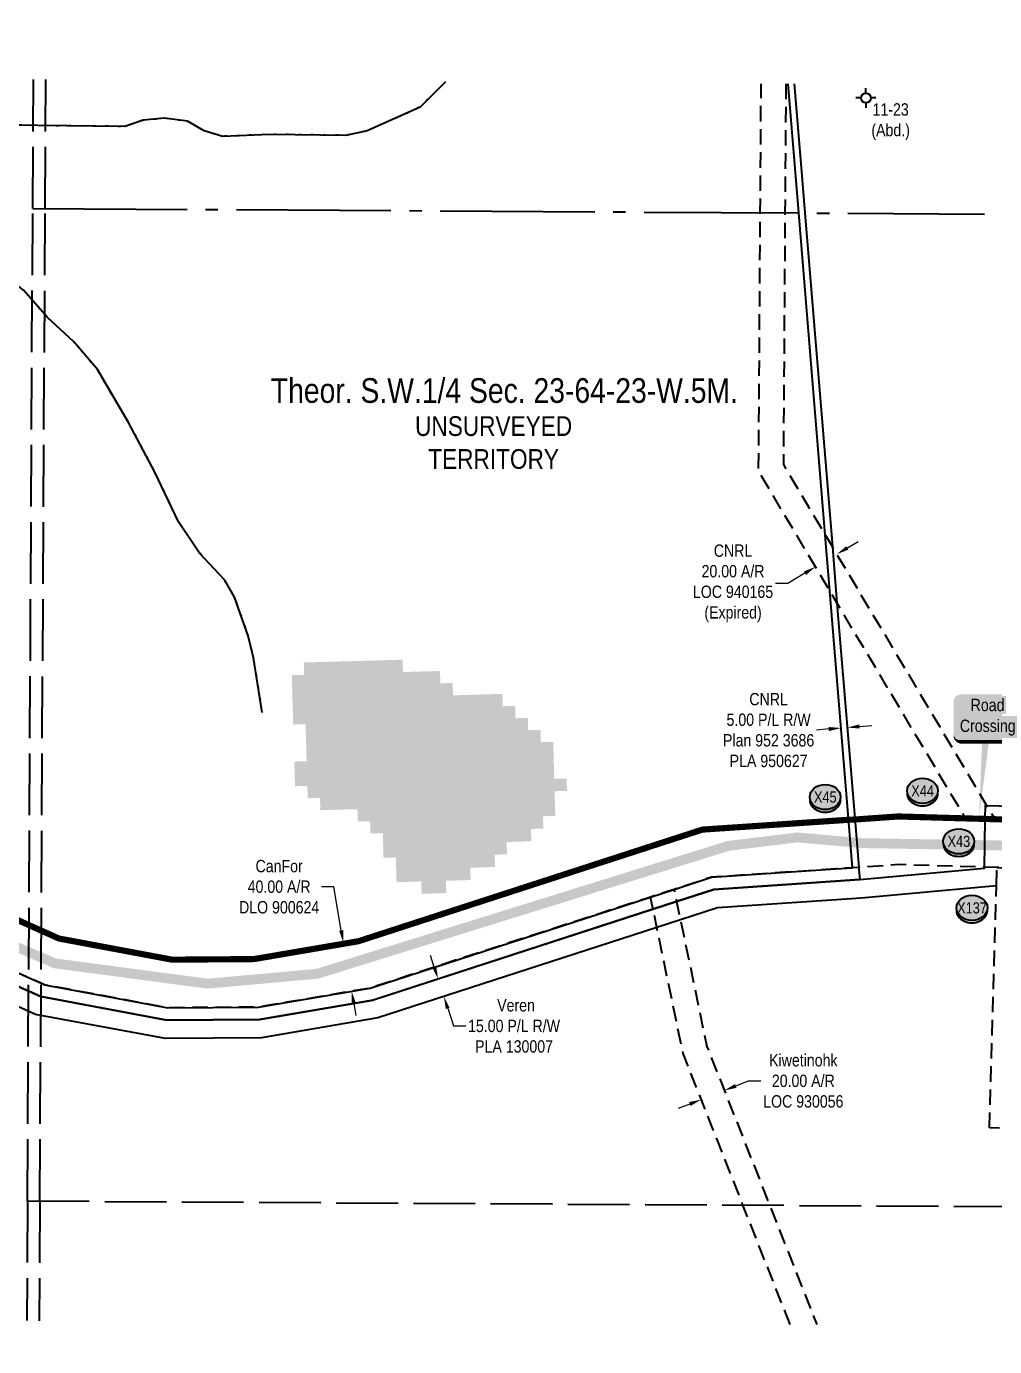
# Model space of a CAD drawing. Extents: x 454172 to 490274, y 6043290 to 6049925.
# Drawn here: x 475478 to 476262, y 6044127 to 6045196 of the extents above; entities that cross this region are included whole.
import ezdxf
from ezdxf.enums import TextEntityAlignment as Align

# ---------------------------------------------------------------- set-up
doc = ezdxf.new("R2010")
doc.units = 0
doc.header["$LTSCALE"] = 5
doc.header["$PDMODE"] = 35
doc.header["$PDSIZE"] = 5
for name, pattern in [('foc-ACCESSROAD', [3.75, 2.5, -1.25]), ('foc-QUARTERLINE', [33, 25, -3, 2, -3]), ('foc-UNSURVEYED', [12.5, 10, -2.5]), ('foc-WHEELTRACKS', [2, 0.4, -1.6]), ('PHANTOM', [63.5, 31.75, -6.35, 6.35, -6.35, 6.35, -6.35])]:
    doc.linetypes.add(name, pattern=pattern)
doc.layers.get('Defpoints').update_dxf_attribs({"color": 9})
for name, color, linetype in [('AS-ROADS', 254, 'Continuous'), ('C-RW', 13, 'Continuous'), ('C-SYMBOL', 7, 'Continuous'), ('C-WS', 13, 'foc-ACCESSROAD'), ('CG-NOTES', 7, 'Continuous'), ('F-AR', 190, 'foc-ACCESSROAD'), ('F-RW', 190, 'Continuous'), ('F-WS-S', 190, 'Continuous'), ('L-QSEC', 8, 'foc-QUARTERLINE'), ('L-UNS-T', 3, 'Continuous'), ('L-USEC', 7, 'foc-UNSURVEYED'), ('P-CROSSINGS', 250, 'Continuous'), ('P-PROPOSED', 10, 'Continuous'), ('T-WATER-P3', 160, 'foc-WHEELTRACKS'), ('WETLAND - FEN - H', 43, 'PHANTOM'), ('WETLAND - SWAMP - H', 8, 'PHANTOM')]:
    doc.layers.add(name, color=color, linetype=linetype)
for name, color, linetype, lineweight in [('C-RW-T', 13, 'Continuous', 9), ('F-AR-T', 190, 'Continuous', 9), ('F-RW-T', 190, 'Continuous', 9), ('F-WS-T', 190, 'Continuous', 9)]:
    doc.layers.add(name, color=color, linetype=linetype, lineweight=lineweight)
doc.styles.add('175L', font='ARIALN.TTF', dxfattribs={"height": 20})
doc.styles.add('80', font='ARIALN.TTF', dxfattribs={"height": 10})
doc.styles.add('80CG', font='ARIALN.TTF', dxfattribs={"height": 10})
doc.styles.add('80L', font='ARIALN.TTF', dxfattribs={"height": 10})
doc.styles.add('Crossing', font='ARIALN.TTF', dxfattribs={"height": 10})
doc.styles.add('foc-LtypeFont', font='ARIALN.TTF', dxfattribs={"height": 7.35})
doc.linetypes.add('foc-TOPO-flowdirection-NOLINE', pattern='A,0,[">",foc-LtypeFont,S=0.3,R=0,X=0,Y=-0.945],-20,[">",foc-LtypeFont,S=0.3,R=0,X=0,Y=-0.945],0', length=20)
doc.dimstyles.new('Compass 5 000', dxfattribs={"dimscale": 5, "dimtxt": 9, "dimasz": 2, "dimexe": 0.2, "dimexo": 0.0625, "dimgap": 0.5, "dimtad": 0, "dimtih": 1, "dimtoh": 1, "dimzin": 0, "dimdsep": 46, "dimtxsty": '80CG', "dimcen": 0.1, "dimse1": 1, "dimse2": 1, "dimclrd": 256, "dimclrt": 256, "dimaunit": 1, "dimadec": 4, "dimazin": 0, "dimtfac": 0.06, "dimtofl": 0, "dimtmove": 0, "dimatfit": 1, "dimfxl": 0.2, "dimtolj": 1, "dimtzin": 0, "dimlwd": -1, "dimarcsym": 0})

# ---------------------------------------------------------------- blocks, each defined once
blk = doc.blocks.new('*D247')
at = {"layer": 'C-RW-T', "transparency": 16777216}
for p, q in [((475808.2, 6044433.9), (475805.1, 6044443.4)), ((475819.1, 6044400.6), (475823.7, 6044386.3)), ((475823.7, 6044386.3), (475833.7, 6044386.3))]:
    blk.add_line(p, q, dxfattribs=at)
for points in [[(475809.8, 6044434.4), (475806.7, 6044433.4), (475811.3, 6044424.4)], [(475820.6, 6044401.1), (475817.5, 6044400.1), (475816, 6044410.1)]]:
    blk.add_solid(points, dxfattribs=at)
at = {"layer": 'Defpoints', "color": 0, "transparency": 16777216}
for p in [(475794.6, 6044419), (475816, 6044410.1), (475799.2, 6044404.7)]:
    blk.add_point(p, dxfattribs=at)
at = {"layer": 'C-RW-T', "transparency": 16777216, "insert": (475872.8, 6044386.3), "char_height": 10, "attachment_point": 5, "style": '80CG'}
blk.add_mtext('\\A1; Veren\\P15.00 P/L R/W\\PPLA 130007', dxfattribs=at)
blk = doc.blocks.new('*U35')
h = blk.add_hatch(color=59)
edge = h.paths.add_edge_path()
edge.add_line((-21.5, -20), (21.5, -20))
edge.add_arc((21.5, -14), 6, 270, 360)
edge.add_line((27.5, -14), (27.5, 12.5))
edge.add_arc((21.5, 12.5), 6, 0, 90)
edge.add_line((21.5, 18.5), (-21.5, 18.5))
edge.add_arc((-21.5, 12.5), 6, 90, 180)
edge.add_line((-27.5, 12.5), (-27.5, -14))
edge.add_arc((-21.5, -14), 6, 180, 270)
at = {"color": 1, "flags": 128}
blk.add_lwpolyline([(-21.5, -20, 3, 3, 0), (21.5, -20, 3, 3, 0.414214), (27.5, -14, 3, 3, 0), (27.5, 12.5, 3, 0, 0.414214), (21.5, 18.5, 0, 0, 0), (-21.5, 18.5, 0, 0, 0.414214), (-27.5, 12.5, 0, 0, 0), (-27.5, -14, 0, 3, 0.414214)], format="xyseb", close=True, dxfattribs=at)
blk.add_lwpolyline([(-6.9, -80.6, 0, 7.5, 0), (0, 0, 0, 0, 0)], format="xyseb", dxfattribs=at)
at = {"color": 1, "style": '80'}
blk.add_attdef('ENTER_TEXT_001', (-36, -5), '', height=10, dxfattribs=at)
blk = doc.blocks.new('*D150')
at = {"layer": 'Defpoints', "color": 0, "transparency": 16777216}
for p in [(475719.7, 6044451.3), (475734.6, 6044453.9), (475726.4, 6044411.9)]:
    blk.add_point(p, dxfattribs=at)
at = {"layer": 'F-AR-T', "transparency": 16777216}
for p, q in [((475726.8, 6044499.1), (475716.8, 6044499.1)), ((475732.9, 6044463.7), (475726.8, 6044499.1)), ((475743, 6044404.6), (475744.7, 6044394.8))]:
    blk.add_line(p, q, dxfattribs=at)
for points in [[(475734.5, 6044464), (475731.2, 6044463.5), (475734.6, 6044453.9)], [(475744.7, 6044404.9), (475741.4, 6044404.3), (475741.3, 6044414.5)]]:
    blk.add_solid(points, dxfattribs=at)
at = {"layer": 'F-AR-T', "transparency": 16777216, "insert": (475682.6, 6044499.1), "char_height": 10, "attachment_point": 5, "style": '80CG'}
blk.add_mtext('\\A1;CanFor\\P40.00 A/R\\PDLO 900624', dxfattribs=at)
blk = doc.blocks.new('*D175')
at = {"layer": 'Defpoints', "color": 0, "transparency": 16777216}
for p in [(476042.7, 6044334.7), (476043, 6044334), (476024.1, 6044327.4)]:
    blk.add_point(p, dxfattribs=at)
at = {"layer": 'F-AR-T', "transparency": 16777216}
for p, q in [((476052.3, 6044337.7), (476062.7, 6044341.8)), ((476062.7, 6044341.8), (476072.7, 6044341.8)), ((476015.1, 6044323), (476005.8, 6044319.4))]:
    blk.add_line(p, q, dxfattribs=at)
for points in [[(476051.7, 6044339.3), (476052.9, 6044336.2), (476043, 6044334)], [(476014.5, 6044324.6), (476015.7, 6044321.5), (476024.4, 6044326.7)]]:
    blk.add_solid(points, dxfattribs=at)
at = {"layer": 'F-AR-T', "transparency": 16777216, "insert": (476107, 6044341.8), "char_height": 10, "attachment_point": 5, "style": '80CG'}
blk.add_mtext('\\A1;Kiwetinohk\\P20.00 A/R\\PLOC 930056', dxfattribs=at)
blk = doc.blocks.new('*D176')
at = {"layer": 'Defpoints', "color": 0, "transparency": 16777216}
for p in [(476112.3, 6044805.2), (476095.1, 6044795), (476116.9, 6044758.3)]:
    blk.add_point(p, dxfattribs=at)
at = {"layer": 'F-AR-T', "transparency": 16777216}
for p, q in [((476142.7, 6044773.6), (476151.3, 6044778.7)), ((476108.3, 6044753.2), (476094.4, 6044744.9)), ((476094.4, 6044744.9), (476084.4, 6044744.9))]:
    blk.add_line(p, q, dxfattribs=at)
for points in [[(476141.8, 6044775), (476143.5, 6044772.2), (476134.1, 6044768.5)], [(476107.5, 6044754.6), (476109.2, 6044751.7), (476116.9, 6044758.3)]]:
    blk.add_solid(points, dxfattribs=at)
at = {"layer": 'F-AR-T', "transparency": 16777216, "insert": (476050.1, 6044744.9), "char_height": 10, "attachment_point": 5, "style": '80CG'}
blk.add_mtext('\\A1;CNRL\\P20.00 A/R\\PLOC 940165\\P(Expired)', dxfattribs=at)
blk = doc.blocks.new('*D103')
at = {"layer": 'Defpoints', "color": 0, "transparency": 16777216}
for p in [(476137.3, 6044630.5), (476142.3, 6044630.9), (476137.6, 6044627.7)]:
    blk.add_point(p, dxfattribs=at)
at = {"layer": 'F-RW-T', "transparency": 16777216}
for p, q in [((476152.5, 6044628.9), (476162.5, 6044629.7)), ((476127.6, 6044626.9), (476117.6, 6044626))]:
    blk.add_line(p, q, dxfattribs=at)
for points in [[(476152.4, 6044630.6), (476152.6, 6044627.3), (476142.5, 6044628.1)], [(476127.5, 6044628.5), (476127.7, 6044625.2), (476137.6, 6044627.7)]]:
    blk.add_solid(points, dxfattribs=at)
at = {"layer": 'F-RW-T', "transparency": 16777216, "insert": (476078.9, 6044626), "char_height": 10, "attachment_point": 5, "style": '80CG'}
blk.add_mtext('\\A1;CNRL\\P5.00 P/L R/W\\PPlan 952 3686\\PPLA 950627', dxfattribs=at)
blk = doc.blocks.new('GABD')
for p, q in [((-0.81, 0), (-1.62, 0)), ((0, 0.81), (0, 1.62)), ((1.62, 0), (0.81, 0)), ((0, -0.81), (0, -1.62))]:
    blk.add_line(p, q)
blk.add_circle((0, 0), 0.8)
blk = doc.blocks.new('xing2')
h = blk.add_hatch(color=50)
h.dxf.hatch_style = 1
edge = h.paths.add_edge_path()
edge.add_ellipse((0, 0), major_axis=(-12.5, 0), ratio=0.816297, start_angle=0, end_angle=360)
h = blk.add_hatch(color=250)
h.dxf.hatch_style = 1
edge = h.paths.add_edge_path()
edge.add_ellipse((0, -2), major_axis=(-12.5, 0), ratio=0.816297, start_angle=0, end_angle=180)
edge.add_line((12.5, -2), (12.5, 0))
edge.add_ellipse((0, 0), major_axis=(-12.5, 0), ratio=0.816297, start_angle=0, end_angle=180, ccw=False)
edge.add_line((-12.5, 0), (-12.5, -2))
at = {"color": 250}
blk.add_ellipse((0, 0), major_axis=(-12.5, 0), ratio=0.816297, dxfattribs=at)
blk.add_ellipse((0, -2), major_axis=(-12.5, 0), ratio=0.816297, start_param=0, end_param=3.141593, dxfattribs=at)
at = {"color": 250, "style": 'Crossing'}
blk.add_attdef('CROSSING', text='', height=9, dxfattribs=at).set_placement((0.1, 0), align=Align.MIDDLE_CENTER)
at = {"color": 250, "style": 'Crossing', "flags": 1}
for tag, p in [('OWNER', (0.1, -12.5)), ('DESCRIPTION', (0.1, -25.8)), ('LOCATION', (0.1, -39.3)), ('DWG_REF', (0.1, -52.8))]:
    blk.add_attdef(tag, text='', height=9, dxfattribs=at).set_placement(p, align=Align.MIDDLE_CENTER)

msp = doc.modelspace()

# ---------------------------------------------------------------- hatches: boundary and pattern name
at = {"layer": 'WETLAND - FEN - H', "transparency": 33554495}
h = msp.add_hatch(color=256, dxfattribs=at)
h.dxf.hatch_style = 1
h.paths.add_polyline_path([(475742.847, 6044671.916), (475752.844, 6044672.201), (475752.559, 6044682.198), (475702.574, 6044680.776), (475702.858, 6044670.779), (475692.861, 6044670.494), (475693.999, 6044630.506), (475703.996, 6044630.79), (475713.993, 6044631.074), (475713.708, 6044641.072), (475723.706, 6044641.356), (475723.421, 6044651.353), (475733.418, 6044651.638), (475733.134, 6044661.635), (475743.131, 6044661.919)])
at = {"layer": 'WETLAND - SWAMP - H', "transparency": 33554495}
h = msp.add_hatch(color=256, dxfattribs=at)
h.dxf.hatch_style = 1
h.paths.add_polyline_path([(475873.663, 6044645.622), (475863.665, 6044645.338), (475863.381, 6044655.335), (475823.392, 6044654.197), (475823.108, 6044664.194), (475813.111, 6044663.91), (475812.827, 6044673.907), (475782.835, 6044673.054), (475782.551, 6044683.051), (475752.559, 6044682.198), (475752.844, 6044672.201), (475742.847, 6044671.916), (475743.131, 6044661.919), (475733.134, 6044661.635), (475733.418, 6044651.638), (475723.421, 6044651.353), (475723.706, 6044641.356), (475713.708, 6044641.072), (475713.993, 6044631.074), (475703.996, 6044630.79), (475704.849, 6044600.799), (475694.852, 6044600.514), (475695.421, 6044580.52), (475705.418, 6044580.804), (475705.702, 6044570.807), (475715.699, 6044571.092), (475715.984, 6044561.095), (475745.975, 6044561.948), (475746.259, 6044551.951), (475756.257, 6044552.235), (475756.541, 6044542.238), (475766.538, 6044542.522), (475767.107, 6044522.528), (475777.104, 6044522.812), (475777.673, 6044502.818), (475797.667, 6044503.387), (475797.952, 6044493.39), (475817.946, 6044493.959), (475817.661, 6044503.956), (475837.656, 6044504.525), (475837.371, 6044514.522), (475857.366, 6044515.091), (475857.081, 6044525.088), (475867.078, 6044525.372), (475866.794, 6044535.369), (475886.788, 6044535.938), (475886.504, 6044545.935), (475896.501, 6044546.22), (475896.217, 6044556.217), (475906.214, 6044556.501), (475905.645, 6044576.495), (475915.642, 6044576.78), (475915.358, 6044586.777), (475905.36, 6044586.493), (475904.507, 6044616.484), (475894.51, 6044616.2), (475894.226, 6044626.197), (475884.229, 6044625.912), (475883.944, 6044635.909), (475873.947, 6044635.625)])

# ---------------------------------------------------------------- linework, layer by layer
at = {"layer": 'AS-ROADS', "const_width": 7.996, "flags": 128}
msp.add_lwpolyline([(476316.741, 6044531.708), (476154.557, 6044534.433), (476102.16, 6044539.071), (476046.458, 6044532.239), (475713.48, 6044428.588), (475624.722, 6044420.575), (475501.32, 6044436.979), (475324.834, 6044512.119), (475242.391, 6044534.553), (475014.156, 6044542.833), (473805.857, 6044552.612)], dxfattribs=at)
at = {"layer": 'C-RW'}
for points in [[(475459.666, 6044423.492), (475489.755, 6044410.104), (475591.77, 6044391.03), (475666.709, 6044391.592), (475667.043, 6044391.622), (475758.622, 6044407.319), (475758.982, 6044407.408), (475985.287, 6044480.915), (476004.422, 6044487.13), (476034.63, 6044496.944), (476152.664, 6044504.862), (476253.581, 6044514.107), (476254.289, 6044554.283), (476254.48, 6044565.065), (476255.362, 6044565.04), (476285.822, 6044564.173)], [(476263.333, 6044499.909), (476153.825, 6044489.906), (476037.501, 6044482.104), (476007.505, 6044472.359), (475988.37, 6044466.143), (475762.59, 6044392.801), (475668.379, 6044376.64), (475590.599, 6044376.019), (475489.675, 6044394.869), (475485.309, 6044395.685), (475459.58, 6044407.189)]]:
    msp.add_lwpolyline(points, dxfattribs=at)
at = {"layer": 'C-WS'}
msp.add_lwpolyline([(476525.094, 6044507.334), (476519.215, 6044296.259), (476284.493, 6044302.928), (476257.757, 6044303.688), (476263.332, 6044499.909), (476263.594, 6044514.765), (476285.568, 6044514.147), (476525.094, 6044507.334)], close=True, dxfattribs=at)
at = {"layer": 'F-AR', "flags": 128}
msp.add_lwpolyline([(459735.175, 6046472.34), (459774.96, 6046470.4), (459823.646, 6046470.097), (459925.381, 6046469.465), (459932.458, 6046469.421), (459936.768, 6046469.394), (459942.957, 6046469.356), (459994.91, 6046469.033), (460052.536, 6046468.675), (460105.19, 6046463.254), (460157.155, 6046453.884), (460158.304, 6046453.677), (460261.824, 6046420.316), (460797.913, 6046230.963), (460822.759, 6046222.187), (460827.977, 6046219.713), (460916.183, 6046177.888), (461045.505, 6046113.108), (461099.932, 6046080.751), (461124.886, 6046062.712), (461216.997, 6045981.245), (461251.406, 6045950.816), (461259.016, 6045944.093), (461345.536, 6045859.476), (461375.492, 6045835.418), (461428.401, 6045802.394), (461479.79, 6045777.726), (461534.36, 6045764.688), (461619.044, 6045749.756), (461814.875, 6045715.227), (461915.656, 6045708.426), (462423.761, 6045699.044), (462442.87, 6045698.692), (462453.917, 6045698.515), (463248.913, 6045685.843), (463317.549, 6045684.749), (463702.444, 6045680.703), (463732.663, 6045680.385), (464053.993, 6045677.019), (464084.151, 6045676.703), (464515.596, 6045672.175), (464879.165, 6045666.676), (465143.009, 6045662.68), (465152.923, 6045662.53), (465153.331, 6045662.524), (465182.584, 6045662.08), (465183.003, 6045662.073), (465573.803, 6045656.171), (465684.201, 6045652.454), (465714.354, 6045651.439), (465884.808, 6045645.7), (465933.897, 6045641.752), (465954.122, 6045640.125), (465968.064, 6045639.004), (466110.718, 6045616.357), (466232.285, 6045592.456), (466293.194, 6045573.45), (466350.716, 6045546.368), (466507.95, 6045445.747), (466594.144, 6045390.588), (466745.816, 6045288.977), (466762.721, 6045277.652), (467025.394, 6045101.681), (467087.104, 6045060.349), (467309.365, 6044914.084), (467339.385, 6044894.327), (467728.301, 6044638.386), (467743.255, 6044628.546), (467745.892, 6044626.81), (467752.485, 6044622.473), (467793.584, 6044595.429), (467845.945, 6044568.641), (467900.55, 6044551.287), (467938.354, 6044546.349), (467978.293, 6044545.527), (468024.119, 6044548.14), (468035.75, 6044548.803), (468071.187, 6044550.825), (468112.757, 6044553.196), (468131.041, 6044554.239), (468132.24, 6044554.307), (468153.563, 6044555.523), (468157.43, 6044555.828), (468161.336, 6044556.263), (468167.473, 6044556.317), (468171.313, 6044556.536), (468174.345, 6044556.709), (468303.293, 6044560.119), (468430.81, 6044559.982), (468465.902, 6044560.029), (468485.905, 6044560.056), (468487.2, 6044560.057), (468502.551, 6044560.077), (468510.737, 6044560.088), (468803.155, 6044560.478), (468937.6, 6044562.493), (468967.763, 6044562.945), (469065.756, 6044564.413), (469123.955, 6044561.589), (469189.86, 6044548.101), (469205.381, 6044544.699), (469210.287, 6044543.92), (469220.837, 6044541.761), (469225.742, 6044540.757), (469232.158, 6044539.28), (469233.443, 6044538.984), (469243.805, 6044536.597), (469253.746, 6044534.307), (469259.321, 6044533.224), (469473.288, 6044483.745), (469574.269, 6044455.441), (469615.74, 6044437.26), (469687.161, 6044389.61), (469761.493, 6044331.457), (469783.141, 6044314.521), (469816.413, 6044297.391), (469851.582, 6044286.323), (469910.125, 6044278.03), (470011.614, 6044279.417), (470113.383, 6044284.719), (470233.973, 6044299.668), (470332.224, 6044320.007), (470387.864, 6044341.598), (470564.763, 6044440.023), (470567.529, 6044441.21), (470597.772, 6044454.18), (470624.653, 6044465.708), (470686.271, 6044483.949), (470729.292, 6044490.305), (470808.667, 6044494.132), (470830.849, 6044495.202), (470836.271, 6044495.464), (470841.127, 6044495.993), (470865.943, 6044498.701), (470872.415, 6044499.407), (470876.603, 6044499.853), (470880.122, 6044500.249), (470892.012, 6044501.546), (470961.785, 6044509.162), (471020.537, 6044515.574), (471082.957, 6044520.184), (471126.231, 6044519.847), (471156.853, 6044514.998), (471169.302, 6044513.026), (471204.737, 6044500.296), (471243.436, 6044478.237), (471292.701, 6044437.934), (471392.362, 6044345.525), (471425.647, 6044314.663), (471455.812, 6044294.914), (471489.51, 6044277.067), (471515.465, 6044267.611), (471525.028, 6044264.134), (471584.217, 6044251.304), (471683.929, 6044228.508), (471687.731, 6044227.838), (471821.254, 6044204.513), (471821.823, 6044204.425), (471834.497, 6044203.636), (471836.144, 6044203.534), (471838.021, 6044203.415), (471849.462, 6044202.702), (471874.97, 6044201.134), (471905.821, 6044204.176), (471952.393, 6044220.804), (471988.57, 6044243.411), (472013.114, 6044264.733), (472130.92, 6044367.104), (472173.652, 6044399.527), (472198.095, 6044412.291), (472228.331, 6044424.911), (472229.428, 6044425.37), (472324.11, 6044461.047), (472388.795, 6044485.098), (472520.129, 6044533.932), (472525.69, 6044535.998), (472542.901, 6044542.398), (472562.284, 6044549.453), (472585.909, 6044558.391), (472592.401, 6044560.623), (472615.177, 6044569.274), (472636.706, 6044577.314), (472672.536, 6044590.696), (472726.218, 6044610.747), (472845.216, 6044655.196), (472885.896, 6044667.613), (473022.597, 6044699.048), (473025.193, 6044699.692), (473200.886, 6044743.302), (473287.425, 6044765.536), (473440.117, 6044734.159), (473749.357, 6044566.947), (473829.694, 6044566.989), (473859.855, 6044567.008), (474228.29, 6044567.23), (474351.252, 6044566), (474378.468, 6044565.729), (474421.057, 6044565.307), (474437.185, 6044565.147), (474655.091, 6044562.999), (475108.206, 6044558.523), (475109.282, 6044558.532), (475128.812, 6044558.79), (475140.12, 6044558.934), (475143.548, 6044558.974), (475192.998, 6044559.606), (475281.483, 6044546.949), (475400.705, 6044504.667), (475459.954, 6044478.12), (475490.043, 6044464.638), (475504.583, 6044458.123), (475596.033, 6044441.011), (475662.25, 6044441.498), (475746.6, 6044455.938), (476025.056, 6044546.381), (476143.581, 6044554.353), (476148.588, 6044554.56), (476183.806, 6044557.031), (476237.789, 6044555.497), (476254.302, 6044555.031), (476261.439, 6044554.83), (476264.299, 6044554.745), (476285.771, 6044554.135), (476932.029, 6044535.774), (477068.574, 6044537.823), (477090.991, 6044536.11), (477121.14, 6044533.807), (477346.82, 6044516.564), (477414.833, 6044514.458), (477467.959, 6044515.367), (477623.19, 6044545.329), (477819.006, 6044549.6), (477882.821, 6044547.375), (477916.551, 6044543.243), (478117.075, 6044518.685), (478342.582, 6044431.397), (478371.608, 6044423.243), (478483.871, 6044403.53), (478721.231, 6044379.659), (478751.377, 6044376.627), (478768.899, 6044374.865), (478791.642, 6044372.578), (478854.731, 6044366.233), (478874.651, 6044364.23), (478885.291, 6044363.16), (479004.406, 6044356.061), (479139.039, 6044348.004), (479558.838, 6044337.336), (479612.179, 6044335.981), (479671.347, 6044337.727), (479689.056, 6044340.577), (479769.55, 6044361.111), (479812.597, 6044365.159), (480063.121, 6044371.307), (480151.135, 6044371.357), (480182.259, 6044369.923), (480324.844, 6044357.216), (480376.622, 6044350.85), (480406.757, 6044347.145), (480509.088, 6044334.563), (480576.879, 6044318.02), (480595.379, 6044313.505), (480638.022, 6044303.099), (480736.949, 6044282.979), (481062.233, 6044266.714), (481204.451, 6044266.143), (481279.357, 6044265.842), (481363.634, 6044261.089), (481441.797, 6044252.633), (481484.233, 6044244.683), (481536.865, 6044228.253), (481555.176, 6044222.547), (481593.081, 6044200.767), (481633.538, 6044171.403), (481647.919, 6044160.966), (481648.412, 6044160.521), (481695.438, 6044118.098), (481726.906, 6044083.605), (482010.01, 6043733.136), (482027.657, 6043711.291), (482039.988, 6043697.687), (482096.216, 6043635.659), (482113.388, 6043621.418), (482133.709, 6043610.454), (482152.336, 6043603.604), (482227.603, 6043586.802), (482337.784, 6043549.778), (482479.255, 6043461.675), (482497.85, 6043453.073), (482519.676, 6043448.142), (482548.126, 6043444.715), (482584.857, 6043450.883), (482602.295, 6043464.052), (482741.67, 6043501.636), (482764.916, 6043507.905), (482773.931, 6043510.336), (482828.57, 6043530.12), (482828.476, 6043505.794), (482828.449, 6043498.563), (482828.406, 6043487.542), (482822.467, 6043485.399), (482785.195, 6043471.956), (482620.247, 6043427.484), (482610.76, 6043420.314), (482602.141, 6043413.811), (482548.966, 6043404.249), (482513.174, 6043408.625), (482484.91, 6043415.01), (482472.352, 6043420.811), (482460.223, 6043426.43), (482444.539, 6043436.198), (482414.186, 6043455.1), (482320.632, 6043513.362), (482216.867, 6043548.235), (482141.031, 6043565.164), (482117.234, 6043573.916), (482091.184, 6043587.971), (482068.704, 6043606.483), (482039.685, 6043638.494), (482009.695, 6043671.578), (481997.275, 6043685.28), (481696.57, 6044057.539), (481667.215, 6044089.716), (481622.717, 6044129.859), (481571.319, 6044167.163), (481539.07, 6044185.693), (481511.112, 6044194.416), (481474.565, 6044205.819), (481435.953, 6044212.999), (481382.463, 6044218.839), (481375.289, 6044219.616), (481373.204, 6044219.841), (481360.356, 6044221.231), (481347.689, 6044221.946), (481278.165, 6044225.867), (481204.214, 6044226.164), (481061.176, 6044226.738), (480991.13, 6044230.234), (480731.945, 6044243.199), (480629.002, 6044264.148), (480501.907, 6044295.163), (480406.485, 6044306.897), (480376.351, 6044310.603), (480320.651, 6044317.452), (480179.943, 6044329.991), (480150.865, 6044331.393), (480063.013, 6044331.317), (479814.903, 6044325.221), (479776.405, 6044321.6), (479697.19, 6044301.392), (479675.129, 6044297.841), (479612.273, 6044295.987), (479558.611, 6044297.35), (479137.351, 6044308.054), (479002.25, 6044316.139), (478882.489, 6044323.268), (478872.291, 6044324.294), (478852.372, 6044326.296), (478751.193, 6044336.468), (478721.047, 6044339.499), (478478.515, 6044363.881), (478362.746, 6044384.204), (478329.93, 6044393.425), (478107.278, 6044479.607), (477916.36, 6044502.989), (477879.686, 6044507.481), (477818.736, 6044509.606), (477627.445, 6044505.431), (477472.128, 6044475.453), (477414.554, 6044474.469), (477344.675, 6044476.632), (477197.349, 6044487.875), (477177.416, 6044489.398), (477120.943, 6044493.726), (477090.794, 6044496.03), (477067.347, 6044497.821), (476931.804, 6044495.787), (476285.568, 6044514.147), (476263.594, 6044514.766), (476253.598, 6044515.055), (476184.533, 6044517.017), (476151.845, 6044514.824), (476146.858, 6044514.49), (476133.208, 6044513.574), (476032.723, 6044506.833), (476002.368, 6044496.973), (475983.233, 6044490.758), (475756.223, 6044417.027), (475665.822, 6044401.547), (475592.499, 6044401.002), (475492.596, 6044419.69), (475489.812, 6044420.937), (475459.723, 6044434.418), (475385.845, 6044467.518), (475271.835, 6044507.952), (475190.53, 6044519.565), (475140.274, 6044518.931), (475123.457, 6044518.717), (475120.03, 6044518.675), (475108.666, 6044518.532), (475103.701, 6044518.543), (475089.357, 6044518.611), (475078.177, 6044518.725), (474654.872, 6044522.958), (474420.659, 6044525.299), (474404.494, 6044525.461), (474228.105, 6044527.225), (473859.629, 6044527.002), (473829.468, 6044526.985), (473739.445, 6044526.93), (473720.786, 6044536.956), (473719.059, 6044536.956), (473596.1, 6044536.874), (473588.093, 6044536.868), (473585.267, 6044536.868), (473581.884, 6044536.866), (473566.879, 6044536.852), (473563.055, 6044536.854), (473425.64, 6044536.767), (473410.666, 6044536.758), (473382.176, 6044536.74), (473372.132, 6044536.733), (473362.277, 6044536.728), (473359.16, 6044536.728), (473349.102, 6044536.722), (473339.053, 6044536.715), (473318.775, 6044536.701), (473318.764, 6044550.183), (473318.752, 6044565.176), (473318.75, 6044567.17), (473329.585, 6044567.198), (473339.869, 6044567.203), (473349.892, 6044567.207), (473359.14, 6044567.218), (473359.95, 6044567.212), (473369.177, 6044567.168), (473379.225, 6044567.088), (473410.859, 6044566.901), (473425.846, 6044566.814), (473665.393, 6044566.908), (473426.485, 6044696.165), (473289.622, 6044724.346), (473288.427, 6044724.515), (473210.676, 6044704.54), (473031.893, 6044660.163), (473024.953, 6044658.567), (472896.224, 6044628.965), (472858.059, 6044617.316), (472853.502, 6044615.613), (472799.801, 6044595.556), (472763.998, 6044582.181), (472722.826, 6044566.804), (472719.17, 6044565.438), (472707.863, 6044561.214), (472689.153, 6044554.226), (472665.057, 6044545.227), (472628.903, 6044531.724), (472622.464, 6044529.33), (472337.632, 6044423.424), (472243.934, 6044388.101), (472228.075, 6044382.397), (472215.784, 6044377.976), (472197.824, 6044367.249), (472195.137, 6044365.643), (472156.147, 6044336.06), (472073.668, 6044264.387), (472012.425, 6044211.174), (471969.911, 6044184.607), (471914.649, 6044164.876), (471875.631, 6044161.023), (471870.489, 6044161.338), (471857.944, 6044162.12), (471839.134, 6044163.287), (471817.001, 6044164.671), (471676.473, 6044189.196), (471576.039, 6044212.169), (471513.903, 6044225.637), (471473.237, 6044240.445), (471435.463, 6044260.451), (471423.705, 6044268.148), (471400.932, 6044283.057), (471392.026, 6044291.315), (471266.427, 6044407.775), (471220.721, 6044445.167), (471187.953, 6044463.844), (471159.329, 6044474.129), (471122.93, 6044479.892), (471084.276, 6044480.193), (471024.179, 6044475.755), (470885.747, 6044460.646), (470874.126, 6044459.378), (470870.332, 6044458.956), (470866.419, 6044458.537), (470859.639, 6044457.797), (470839.406, 6044455.589), (470835.169, 6044455.385), (470824.936, 6044454.892), (470733.186, 6044450.467), (470694.91, 6044444.812), (470638.253, 6044428.04), (470597.494, 6044410.56), (470582.407, 6044404.089), (470567.239, 6044395.65), (470404.895, 6044305.322), (470343.586, 6044281.532), (470309.959, 6044274.564), (470240.495, 6044260.191), (470116.886, 6044244.869), (470012.927, 6044239.452), (469907.579, 6044238.011), (469842.717, 6044247.2), (469801.151, 6044260.282), (469767.298, 6044277.711), (469761.483, 6044280.705), (469761.163, 6044280.955), (469663.716, 6044357.192), (469596.473, 6044402.055), (469560.782, 6044417.701), (469463.401, 6044444.996), (469264.418, 6044490.822), (469254.03, 6044493.215), (469248.854, 6044494.407), (469238.502, 6044496.792), (469225.881, 6044499.699), (469217.246, 6044501.688), (469210.365, 6044503.096), (469194.876, 6044506.267), (469118.949, 6044521.806), (469065.086, 6044524.419), (468967.494, 6044522.957), (468937.332, 6044522.505), (468803.481, 6044520.499), (468504.324, 6044520.1), (468496.272, 6044520.09), (468481.174, 6044520.068), (468431.092, 6044520.003), (468302.71, 6044520.134), (468205.609, 6044517.541), (468195.361, 6044517.267), (468191.263, 6044517.158), (468175.739, 6044516.743), (468171.331, 6044516.492), (468168.252, 6044516.316), (468161.337, 6044516.01), (468131.964, 6044514.247), (468097.387, 6044512.275), (468061.947, 6044510.253), (468050.316, 6044509.59), (467979.021, 6044505.524), (467935.344, 6044506.423), (467891.837, 6044512.105), (467830.683, 6044531.542), (467773.431, 6044560.832), (467719.513, 6044596.312), (467712.92, 6044600.648), (467710.283, 6044602.385), (467695.329, 6044612.223), (467339.048, 6044846.69), (467309.027, 6044866.446), (467064.989, 6045027.043), (466952.716, 6045102.247), (466572.241, 6045357.139), (466507.607, 6045398.502), (466331.346, 6045511.299), (466278.656, 6045536.106), (466222.446, 6045553.646), (466103.725, 6045576.987), (465963.32, 6045599.278), (465882.57, 6045605.772), (465714.057, 6045611.446), (465683.904, 6045612.462), (465583.938, 6045615.831), (465572.855, 6045616.202), (465522.515, 6045616.962), (464878.86, 6045626.698), (464515.072, 6045632.199), (464083.839, 6045636.725), (464053.681, 6045637.041), (463317.021, 6045644.773), (463248.594, 6045645.864), (462453.591, 6045658.536), (462442.182, 6045658.718), (462423.435, 6045659.064), (461913.94, 6045668.471), (461810.044, 6045675.483), (461618.706, 6045709.221), (461526.237, 6045725.525), (461466.342, 6045739.834), (461409.108, 6045767.309), (461352.309, 6045802.76), (461318.979, 6045829.528), (461231.779, 6045914.809), (461190.519, 6045951.291), (461156.109, 6045981.721), (461099.872, 6046031.463), (461077.963, 6046047.301), (461026.312, 6046078.007), (460898.663, 6046141.95), (460827.602, 6046175.645), (460807.496, 6046185.179), (460797.552, 6046188.691), (460249.033, 6046382.434), (460148.582, 6046414.806), (460099.588, 6046423.64), (460050.359, 6046428.709), (459994.562, 6046429.056), (459773.875, 6046430.428), (459729.022, 6046432.585), (459685.854, 6046444.031), (459646.574, 6046465.313), (459625.177, 6046483.098), (459622.176, 6046485.592), (459611.502, 6046494.361), (459606.812, 6046498.362), (459607.56, 6046498.982), (459622.127, 6046511.008), (459637.195, 6046525.102), (459641.888, 6046521.194), (459652.559, 6046512.324), (459655.336, 6046510.016), (459669.091, 6046498.583), (459700.708, 6046481.454), (459707.368, 6046479.688), (459735.175, 6046472.34)], close=True, dxfattribs=at)
for points in [[(476092.846, 6045149.597), (476092.163, 6045045.056), (476090.832, 6044841.28), (476124.726, 6044784.244), (476130.552, 6044774.441), (476255.362, 6044565.04), (476261.439, 6044554.837), (476254.302, 6044555.036), (476237.789, 6044555.498), (476134.23, 6044729.112), (476128.411, 6044738.903), (476070.825, 6044835.803), (476072.174, 6045045.172), (476072.847, 6045149.711)], [(476096.297, 6044144.565), (476058.145, 6044241.196), (476009.709, 6044363.884), (475988.37, 6044466.143), (475985.287, 6044480.917), (475983.233, 6044490.758), (476002.368, 6044496.973), (476004.422, 6044487.132), (476007.505, 6044472.359), (476028.955, 6044369.604), (476079.696, 6044241.072), (476117.839, 6044144.459)]]:
    msp.add_lwpolyline(points, dxfattribs=at)
at = {"layer": 'F-RW'}
for points in [[(476099.669, 6045149.558), (476104.969, 6045085.095), (476108.266, 6045044.963), (476130.509, 6044774.365), (476134.252, 6044728.832), (476148.588, 6044554.56), (476151.845, 6044514.824), (476151.918, 6044513.938), (476152, 6044512.931), (476152.664, 6044504.862), (476034.63, 6044496.944), (476004.422, 6044487.132), (475985.287, 6044480.917), (475758.623, 6044407.298), (475666.709, 6044391.558), (475591.609, 6044391), (475489.755, 6044410.053), (475459.666, 6044423.492)], [(475459.723, 6044434.418), (475489.812, 6044420.937), (475492.596, 6044419.69), (475592.499, 6044401.002), (475665.822, 6044401.547), (475756.223, 6044417.027), (475983.233, 6044490.758), (476002.368, 6044496.973), (476032.723, 6044506.833), (476133.208, 6044513.574), (476146.858, 6044514.49), (476143.581, 6044554.353), (476128.432, 6044738.649), (476124.689, 6044784.179), (476103.249, 6045044.993), (476094.652, 6045149.587)]]:
    msp.add_lwpolyline(points, dxfattribs=at)
at = {"layer": 'L-QSEC'}
msp.add_line((475483.083, 6045048.612), (476253.652, 6045044.138), dxfattribs=at)
at = {"layer": 'L-USEC'}
for p, q in [((475483.083, 6045048.612), (475483.634, 6045153.053)), ((475493.123, 6045048.56), (475493.674, 6045152.996)), ((475478.842, 6044244.586), (475483.083, 6045048.612)), ((475488.882, 6044244.533), (475493.123, 6045048.559)), ((475478.842, 6044244.586), (475478.331, 6044147.591)), ((475478.842, 6044244.575), (476284.172, 6044239.897)), ((475488.882, 6044244.533), (475488.371, 6044147.542))]:
    msp.add_line(p, q, dxfattribs=at)
at = {"layer": 'P-PROPOSED', "flags": 128}
msp.add_lwpolyline([(476285.743, 6044553.135, 4.997, 4.997, 0), (476264.27, 6044553.745, 4.997, 4.997, 0), (476261.41, 6044553.831, 4.997, 4.997, 0), (476254.274, 6044554.032, 4.997, 4.997, 0), (476237.761, 6044554.498, 4.997, 4.997, 0), (476183.827, 6044556.03, 4.997, 4.997, 0), (476148.644, 6044553.561, 4.997, 4.997, 0), (476143.636, 6044553.354, 4.997, 4.997, 0), (476025.247, 6044545.392, 4.997, 4.997, 0), (475746.84, 6044454.965, 4.997, 4.997, 0), (475662.338, 6044440.499, 4.997, 4.997, 0), (475595.944, 6044440.011, 4.997, 4.997, 0), (475504.282, 6044457.162, 4.997, 4.997, 0), (475489.634, 6044463.725, 4.997, 4.997, 0), (475459.545, 6044477.207, 4.997, 4.997, 0)], format="xyseb", dxfattribs=at)
at = {"layer": 'T-WATER-P3', "flags": 128}
for points in [[(475817.318, 6045151.16), (475796.713, 6045130.736), (475753.965, 6045111.424), (475736.581, 6045107.825), (475675.164, 6045108.663), (475636.929, 6045107.013), (475621.842, 6045111.524), (475608.459, 6045119.355), (475589.838, 6045121.67), (475572.563, 6045120.051), (475557.786, 6045115.007), (475439.868, 6045116.441), (475425.996, 6045111.555), (475404.903, 6045093.637), (475390.906, 6045066.12), (475375.271, 6045045.049)], [(475668.935, 6044640.251), (475661.962, 6044684.611), (475657.589, 6044702.491), (475646.575, 6044733.74), (475638.557, 6044747.386), (475618.25, 6044769.436), (475601.028, 6044794.833), (475582.063, 6044835.102), (475560.694, 6044875.251), (475535.423, 6044918.076), (475516.387, 6044940.455), (475495.065, 6044960.248), (475475.482, 6044982.4), (475463.527, 6044992.179), (475413.98, 6045024.488), (475375.271, 6045045.049)]]:
    msp.add_lwpolyline(points, dxfattribs=at)
at = {"layer": 'T-WATER-P3', "linetype": 'foc-TOPO-flowdirection-NOLINE', "flags": 128}
for points in [[(475817.318, 6045151.16), (475796.713, 6045130.736), (475753.965, 6045111.424), (475736.581, 6045107.825), (475675.164, 6045108.663), (475636.929, 6045107.013), (475621.842, 6045111.524), (475608.459, 6045119.355), (475589.838, 6045121.67), (475572.563, 6045120.051), (475557.786, 6045115.007), (475439.868, 6045116.441), (475425.996, 6045111.555), (475404.903, 6045093.637), (475390.906, 6045066.12), (475375.271, 6045045.049)], [(475668.935, 6044640.251), (475661.962, 6044684.611), (475657.589, 6044702.491), (475646.575, 6044733.74), (475638.557, 6044747.386), (475618.25, 6044769.436), (475601.028, 6044794.833), (475582.063, 6044835.102), (475560.694, 6044875.251), (475535.423, 6044918.076), (475516.387, 6044940.455), (475495.065, 6044960.248), (475475.482, 6044982.4), (475463.527, 6044992.179), (475413.98, 6045024.488), (475375.271, 6045045.049)]]:
    msp.add_lwpolyline(points, dxfattribs=at)

# ---------------------------------------------------------------- block references
at = {"layer": 'CG-NOTES'}
ref = msp.add_blockref('*U35', (476256.21, 6044636.46), dxfattribs=at)
ref.add_attrib('ENTER_TEXT_001', 'Road', (476242.499, 6044641.352), dxfattribs={"layer": '0', "color": 1, "height": 10, "style": '80'})
ref.add_attrib('ENTER_TEXT_002', 'Crossing', (476233.734, 6044624.508), dxfattribs={"layer": '0', "color": 1, "height": 10, "style": '80'})
at = {"layer": 'F-WS-S', "xscale": 5, "yscale": 5, "zscale": 5}
msp.add_blockref('GABD', (476157.719, 6045138.119), dxfattribs=at)
at = {"layer": 'P-CROSSINGS', "color": 6}
for p, values in [((476203.494, 6044576.806), {'CROSSING': 'X44'}), ((476124.674, 6044571.773), {'CROSSING': 'X45'}), ((476232.866, 6044535.868), {'CROSSING': 'X43'}), ((476243.493, 6044481.988), {'CROSSING': 'X137'})]:
    msp.add_blockref('xing2', p, dxfattribs=at).add_auto_attribs(values)

# ---------------------------------------------------------------- texts
at = {"layer": 'C-SYMBOL', "color": 3, "style": '175L'}
msp.add_text('Theor. S.W.1/4 Sec. 23-64-23-W.5M.', height=20, dxfattribs=at).set_placement((475864.975, 6044885.127), align=Align.BOTTOM_CENTER)
at = {"layer": 'F-WS-T', "insert": (476177.713, 6045118.993), "char_height": 10, "width": 30.59795, "attachment_point": 5, "style": '80CG'}
msp.add_mtext('\\A1;11-23\\P(Abd.)', dxfattribs=at)
at = {"layer": 'L-UNS-T', "insert": (475856.261, 6044858.869), "char_height": 15.99166, "attachment_point": 5, "style": '80L'}
msp.add_mtext_dynamic_manual_height_columns('UNSURVEYED TERRITORY', width=126.41375, gutter_width=47.5, heights=[0], dxfattribs=at)

# ---------------------------------------------------------------- dimensions: what is measured, and where the dimension line sits
at = {"layer": 'C-RW-T'}
dim = msp.add_linear_dim(base=(475815.961, 6044410.138), p1=(475794.571, 6044418.968), p2=(475799.207, 6044404.696), angle=287.995656, text=' Veren\\P15.00 P/L R/W\\PPLA 130007', dimstyle='Compass 5 000', dxfattribs=at)
dim.commit()
dim.dimension.update_dxf_attribs({"geometry": '*D247', "text_midpoint": (475872.807, 6044386.25), "dimtype": 161})
at = {"layer": 'F-AR-T'}
for base, p1, p2, angle, text, picture, middle in [((476116.898, 6044758.275), (476112.274, 6044805.198), (476095.084, 6044794.982), 210.722225, 'CNRL\\P20.00 A/R\\PLOC 940165\\P(Expired)', '*D176', (476050.061, 6044744.902)), ((475734.574, 6044453.879), (475726.436, 6044411.926), (475719.69, 6044451.331), 99.714347, 'CanFor\\P40.00 A/R\\PDLO 900624', '*D150', (475682.565, 6044499.087)), ((476042.992, 6044334.048), (476024.127, 6044327.364), (476042.731, 6044334.708), 21.542786, 'Kiwetinohk\\P20.00 A/R\\PLOC 930056', '*D175', (476106.956, 6044341.81))]:
    dim = msp.add_linear_dim(base=base, p1=p1, p2=p2, angle=angle, text=text, dimstyle='Compass 5 000', dxfattribs=at)
    dim.commit()
    dim.dimension.update_dxf_attribs({"geometry": picture, "text_midpoint": middle, "dimtype": 161})
at = {"layer": 'F-RW-T'}
dim = msp.add_aligned_dim(p1=(476142.31, 6044630.88), p2=(476137.324, 6044630.47), distance=2.797, text='CNRL\\P5.00 P/L R/W\\PPlan 952 3686\\PPLA 950627', dimstyle='Compass 5 000', dxfattribs=at)
dim.commit()
dim.dimension.update_dxf_attribs({"geometry": '*D103', "text_midpoint": (476078.886, 6044626.045)})

doc.saveas('drawing.dxf')
